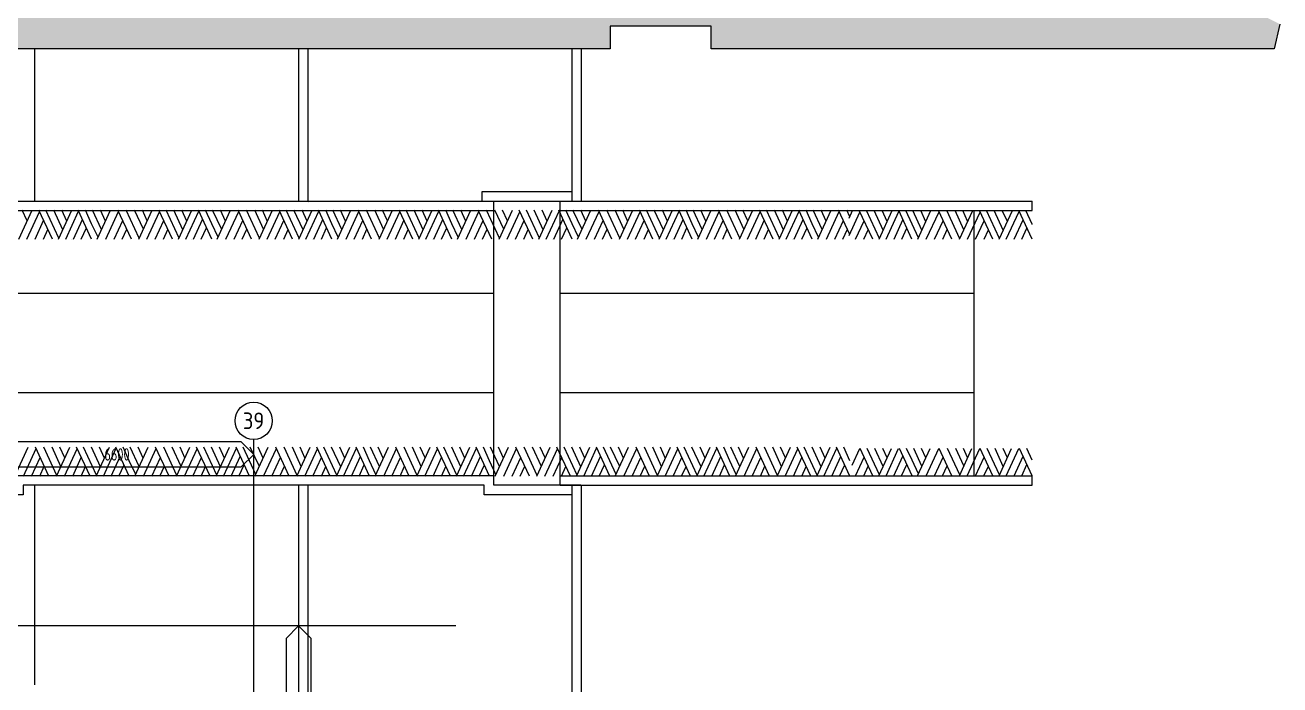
# Model space of a CAD drawing. Header units: millimetres. Extents: x -45258 to 103756, y -3540 to 105026.
# Drawn here: x 73453 to 103756, y 25369 to 41294 of the extents above; entities that cross this region are included whole.
import ezdxf
from ezdxf.enums import TextEntityAlignment as Align

# ---------------------------------------------------------------- set-up
doc = ezdxf.new("R2010")
doc.units = ezdxf.units.MM
doc.header["$LTSCALE"] = 0.4
doc.linetypes.add('BLD-80-FL-2$0$CENTER', pattern=[50.8, 31.75, -6.35, 6.35, -6.35])
doc.linetypes.add('BLD-80-FL-2$0$HIDDEN', pattern=[0.375, 0.25, -0.125])
doc.layers.add('BLD-80-FL-2$0$SI-BUIL-253CO', color=253, linetype='Continuous', lineweight=25)
for name, color, linetype in [('BLD-80-FL-2$0$SI-HTCH-8C0', 8, 'Continuous'), ('BLD-80-FL-2$0$ST-EXST-1CO', 1, 'Continuous'), ('BLD-80-FL-2$0$ST-EXST-7CO', 7, 'Continuous'), ('BLD-80-FL-2$0$ST-GRID-9CE', 9, 'BLD-80-FL-2$0$CENTER'), ('BLD-80-FL-2$0$TX-GRID-2CO-100', 2, 'Continuous'), ('BLD-80-FL-2$0$TX-MISC-7CO-100', 7, 'Continuous'), ('BLD-80-FL-2$0$WA-MASN-6CO-EXST', 6, 'Continuous'), ('XREF', 8, 'Continuous')]:
    doc.layers.add(name, color=color, linetype=linetype)
doc.styles.add('BLD-80-FL-2$0$Isocp2', font='isocp2.shx')
doc.styles.add('BLD-80-FL-2$0$STANDARD', font='isocp2.shx', dxfattribs={"width": 0.8})
doc.dimstyles.new('BLD-80-FL-2$0$GRID-DIMS-100', dxfattribs={"dimtxt": 300, "dimasz": 100, "dimexe": 3, "dimexo": 1, "dimgap": 0.5, "dimtad": 0, "dimdec": 1, "dimdsep": 46, "dimtxsty": 'BLD-80-FL-2$0$STANDARD', "dimblk": 'BLD-80-FL-2$0$GRID-DIMS', "dimcen": 2.5, "dimdle": 3, "dimse1": 1, "dimse2": 1, "dimsd1": 1, "dimsd2": 1, "dimclrd": 255, "dimclre": 8, "dimclrt": 2, "dimadec": 0, "dimazin": 0, "dimtfac": 1, "dimtdec": 1, "dimtmove": 2, "dimatfit": 3, "dimldrblk": 'BLD-80-FL-2$0$_None', "dimfxl": 3, "dimtolj": 1, "dimtzin": 0, "dimarcsym": 0})

# ---------------------------------------------------------------- blocks, each defined once
blk = doc.blocks.new('*D44')
at = {"layer": 'Defpoints', "color": 0, "transparency": 16777216}
for p in [(72600, 31390), (79200, 31390), (79200, 31390)]:
    blk.add_point(p, dxfattribs=at)
at = {"layer": 'BLD-80-FL-2$0$TX-MISC-7CO-100', "color": 2, "transparency": 16777216, "insert": (75900, 31390), "char_height": 300, "attachment_point": 5, "style": 'BLD-80-FL-2$0$STANDARD'}
blk.add_mtext('\\A1;6600', dxfattribs=at)
blk = doc.blocks.new('BLD-80-FL-2$0$_None')
blk = doc.blocks.new('BLD-80-FL-2$0$GRID-DIMS')
for p in [(-3, 3), (-3, -3)]:
    blk.add_line(p, (0, 0))
blk = doc.blocks.new('*D60')
at = {"layer": 'Defpoints', "color": 0, "transparency": 16777216}
for p in [(80285, 27250), (80285, 27250), (80285, 17300)]:
    blk.add_point(p, dxfattribs=at)
at = {"layer": 'BLD-80-FL-2$0$TX-MISC-7CO-100', "color": 2, "transparency": 16777216, "insert": (80285, 22275), "char_height": 300, "attachment_point": 5, "rotation": 90, "style": 'BLD-80-FL-2$0$STANDARD'}
blk.add_mtext('\\A1;9950', dxfattribs=at)
blk = doc.blocks.new('BLD-80-FL-2$0$GRID')
blk.add_circle((0, 0), 4.5)
at = {"style": 'BLD-80-FL-2$0$Isocp2'}
blk.add_attdef('AA', text='', height=4, dxfattribs=at).set_placement((0, 0.02), align=Align.MIDDLE)
blk = doc.blocks.new('BLD-80-FL-2', base_point=(226.58, 457.44))
at = {"layer": 'BLD-80-FL-2$0$SI-BUIL-253CO'}
blk.add_hatch(color=256, dxfattribs=at).paths.add_polyline_path([(23123.55, 77073.06), (9254.79, 85376.19), (10148.8, 87209.18), (10755.49, 86913.28), (10878.22, 87164.93), (-2603.68, 93740.5), (-2726.42, 93488.84), (-2052.33, 93160.06), (-2730.07, 91776.88), (-7161.66, 94797.4), (-6824.93, 95487.8), (-6797.96, 95474.65), (-6675.22, 95726.31), (-7834.67, 96291.81), (-7214.37, 97563.6), (-6311.15, 97123.07), (-6223.47, 97302.83), (-8569.27, 98446.95), (-8613.1, 98357.07), (-9777.04, 98924.76), (-9470.18, 99553.91), (-9721.84, 99676.66), (-10692.84, 97685.82), (-23365.84, 103866.85), (-23488.58, 103615.18), (-22881.9, 103319.28), (-23780, 101477.9), (-35572.35, 105483.84), (-37309.34, 101922.48), (-35260.09, 100922.99), (-36145.6, 99107.43), (-39561.02, 100773.24), (-39683.76, 100521.57), (-39166.96, 100269.51), (-39692.27, 99192.45), (-42785.82, 100186.01), (-43730.73, 97243.97), (-43979.29, 97365.2), (-45031.38, 95208.1), (-44472.19, 94935.36), (-44665.3, 94334.1), (-39438.83, 91784.98), (-40545.71, 89515.56), (-41085.27, 89778.71), (-41457.91, 89014.71), (-42521.99, 89533.69), (-42332.44, 89804.67), (-42455.36, 89890.65), (-43659.04, 88169.85), (-43618.07, 88141.19), (-44240.58, 87251.25), (-42831.95, 86265.92), (-42885.2, 86156.73), (-37053, 82077.14), (-37774.34, 80598.18), (-38268.67, 80839.28), (-38391.56, 80587.34), (4539.95, 59648.66), (4539.96, 53900.04), (-27575.04, 53900.02), (-27575.04, 47393.43), (-25375.03, 46575.19), (-25375.03, 43675.01), (-21378.8, 43675.01), (-21828.99, 41725), (-39800.05, 41725), (-39800.05, 41174.99), (-21681.52, 41175), (-21825.1, 40553.11), (-12060.03, 39650.94), (-12060.03, 41175.01), (-8185.03, 41175.02), (-8185.03, 41575.01), (-175.03, 41575.01), (-175.03, 41175), (6147.57, 41175), (6147.57, 40547.6), (13152.38, 40550.01), (13152.38, 41200.01), (13249.97, 41200.01), (13249.97, 41175), (14222.95, 41175), (14222.95, 41314.96), (16126.87, 41314.96), (16126.87, 41174.99), (22962.47, 41175), (22962.47, 41574.99), (30987.47, 41575), (30987.47, 41175), (36162.47, 41175), (36162.47, 41575), (44187.47, 41575), (44187.47, 41175.01), (49362.47, 41175), (49362.47, 41725.01), (57387.47, 41725.02), (57387.47, 41175.02), (62562.47, 41175.02), (62562.47, 41725), (70587.47, 41725), (70587.47, 41175), (74612.47, 41174.99), (83787.47, 41174.98), (83787.47, 41175.05), (87812.47, 41175.05), (87811.33, 41725), (90249.97, 41725.04), (90249.97, 41175.04), (103843.9, 41174.98), (103982.92, 41777.16), (99910.08, 43763.61), (99851.21, 43508.61), (98405.17, 44213.9), (98516.95, 44443.09), (58142.45, 64135), (56650.93, 60809.26), (51860.51, 61915.2), (51974.43, 65119.63), (51879.49, 65123.01), (51929.4, 66527.12, 0.41421356), (50893.27, 67639.64), (47865.09, 67747.29), (47908.63, 68972.07), (39909.85, 72878.16), (30173.51, 73224.29), (30276.54, 76122.46), (27118.53, 76234.73), (27015.5, 73336.56), (22078.62, 73512.06), (22026.82, 73515.57), (21399.01, 73537.22)])
at = {"layer": 'BLD-80-FL-2$0$SI-HTCH-8C0'}
for p, q in [((73528.61, 36586.4), (73850.9, 37282.88)), ((73727.62, 37025.48), (73610.81, 37282.88)), ((74339.74, 36586.4), (74013.13, 37282.88)), ((74497.63, 36608.03), (74184.01, 37282.88)), ((74590.64, 36809.18), (74372.18, 37282.88)), ((74486.81, 36586.4), (74809.1, 37285.05)), ((74687.98, 37019.01), (74566.85, 37282.88)), ((75287.12, 36586.41), (74964.83, 37282.89)), ((75287.12, 36958.44), (75137.87, 37282.89)), ((75527.21, 36815.68), (75308.75, 37282.89)), ((75421.22, 36586.41), (75743.51, 37282.89)), ((75620.21, 37016.85), (75499.09, 37282.89)), ((76247.48, 36586.41), (75923.03, 37282.89)), ((76437.82, 36605.88), (76124.18, 37282.89)), ((76537.31, 36822.18), (76325.35, 37282.89)), ((76429.16, 36586.41), (76751.45, 37282.89)), ((76628.17, 37025.49), (76511.36, 37282.89)), ((77240.29, 36586.41), (76913.68, 37282.89)), ((77398.18, 36608.04), (77084.56, 37282.89)), ((77491.19, 36809.19), (77272.73, 37282.89)), ((77387.36, 36586.41), (77709.65, 37285.05)), ((77588.53, 37019.01), (77467.4, 37282.89)), ((78187.67, 36586.41), (77865.38, 37282.89)), ((78187.67, 36958.44), (78038.42, 37282.89)), ((78427.76, 36815.68), (78209.3, 37282.89)), ((78321.77, 36586.41), (78644.06, 37282.89)), ((78520.76, 37016.85), (78399.64, 37282.89)), ((79148.03, 36586.41), (78823.58, 37282.89)), ((79338.37, 36605.88), (79024.73, 37282.89)), ((79437.86, 36822.18), (79225.9, 37282.89)), ((79329.71, 36586.41), (79652, 37282.89)), ((79528.72, 37025.49), (79411.91, 37282.89)), ((80140.84, 36586.41), (79814.23, 37282.89)), ((80298.73, 36608.04), (79985.11, 37282.89)), ((80391.74, 36809.19), (80173.28, 37282.89)), ((80287.91, 36586.41), (80610.2, 37285.05)), ((80489.08, 37019.01), (80367.95, 37282.89)), ((80532.43, 37475.05), (80530.01, 37480.23)), ((81088.22, 36586.41), (80765.93, 37282.89)), ((81088.22, 36958.44), (80938.97, 37282.89)), ((81328.31, 36815.69), (81109.85, 37282.89)), ((81222.32, 36586.41), (81544.61, 37282.89)), ((81421.31, 37016.85), (81300.19, 37282.89)), ((82048.58, 36586.41), (81724.13, 37282.89)), ((82238.92, 36605.88), (81925.28, 37282.89)), ((82338.41, 36822.18), (82126.45, 37282.89)), ((82230.26, 36586.41), (82552.55, 37282.89)), ((82429.27, 37025.49), (82312.46, 37282.89)), ((83041.39, 36586.41), (82714.78, 37282.89)), ((83199.28, 36608.04), (82885.66, 37282.89)), ((83292.29, 36809.19), (83073.83, 37282.89)), ((83188.46, 36586.41), (83510.75, 37285.05)), ((83389.63, 37019.01), (83268.5, 37282.89)), ((83988.77, 36586.41), (83666.48, 37282.89)), ((83988.77, 36958.44), (83839.52, 37282.89)), ((84228.86, 36815.69), (84010.4, 37282.89)), ((84122.87, 36586.41), (84445.16, 37282.89)), ((84321.86, 37016.85), (84200.74, 37282.89)), ((84949.13, 36586.41), (84624.68, 37282.89)), ((85139.47, 36605.88), (84825.83, 37282.89)), ((85238.96, 36822.18), (85027, 37282.89)), ((85130.81, 36586.41), (85453.1, 37282.89)), ((85329.82, 37025.49), (85213.01, 37282.89)), ((85941.94, 36586.41), (85615.33, 37282.89)), ((86099.83, 36608.04), (85786.21, 37282.89)), ((86192.84, 36809.2), (85974.38, 37282.89)), ((86089.01, 36586.41), (86411.3, 37285.05)), ((86290.18, 37019.02), (86169.05, 37282.9)), ((86889.32, 36586.42), (86567.03, 37282.9)), ((86889.32, 36958.45), (86740.07, 37282.9)), ((87129.41, 36815.69), (86910.95, 37282.9)), ((87023.42, 36586.42), (87345.71, 37282.9)), ((87222.41, 37016.86), (87101.29, 37282.9)), ((87849.68, 36586.42), (87525.23, 37282.9)), ((88040.02, 36605.89), (87726.38, 37282.9)), ((88139.51, 36822.19), (87927.55, 37282.9)), ((88031.36, 36586.42), (88353.65, 37282.9)), ((88230.37, 37025.5), (88113.56, 37282.9)), ((88842.49, 36586.42), (88515.88, 37282.9)), ((89000.38, 36608.05), (88686.76, 37282.9)), ((89093.39, 36809.2), (88874.93, 37282.9)), ((88989.56, 36586.42), (89311.85, 37285.06)), ((89190.73, 37019.02), (89069.6, 37282.9)), ((89789.87, 36586.42), (89467.58, 37282.9)), ((89789.87, 36958.45), (89640.62, 37282.9)), ((90029.96, 36815.69), (89811.5, 37282.9)), ((89923.97, 36586.42), (90246.26, 37282.9)), ((90122.96, 37016.86), (90001.84, 37282.9)), ((90750.23, 36586.42), (90425.78, 37282.9)), ((90940.57, 36605.89), (90626.93, 37282.9)), ((91040.06, 36822.19), (90828.1, 37282.9)), ((90931.91, 36586.42), (91254.2, 37282.9)), ((91130.92, 37025.5), (91014.11, 37282.9)), ((91743.04, 36586.42), (91416.43, 37282.9)), ((91900.93, 36608.05), (91587.31, 37282.9)), ((91993.94, 36809.2), (91775.48, 37282.9)), ((91890.11, 36586.42), (92212.4, 37285.06)), ((92091.28, 37019.02), (91970.15, 37282.9)), ((92690.42, 36586.42), (92368.13, 37282.9)), ((92690.42, 36958.45), (92541.17, 37282.9)), ((92930.51, 36815.7), (92712.05, 37282.9)), ((92824.52, 36586.42), (93146.81, 37282.9)), ((93023.51, 37016.86), (92902.39, 37282.9)), ((93599.97, 36695.49), (93326.33, 37282.9)), ((93599.97, 37126.42), (93527.48, 37282.9)), ((93578.04, 37088.82), (93663.2, 37272.85)), ((94149.32, 36582.16), (93825.42, 37272.85)), ((94309.92, 36598), (93996.3, 37272.85)), ((94402.94, 36799.15), (94184.48, 37272.85)), ((94301.78, 36582.16), (94621.4, 37275.01)), ((94500.27, 37008.97), (94379.15, 37272.85)), ((95096.74, 36582.16), (94777.13, 37272.85)), ((95099.42, 36948.4), (94950.17, 37272.85)), ((95339.51, 36805.64), (95121.05, 37272.85)), ((95236.2, 36582.16), (95555.81, 37272.85)), ((95432.51, 37006.81), (95311.38, 37272.85)), ((96057.08, 36582.16), (95735.33, 37272.85)), ((96250.11, 36595.84), (95936.48, 37272.85)), ((96349.61, 36812.14), (96137.64, 37272.85)), ((96244.14, 36582.16), (96563.75, 37272.85)), ((96440.46, 37015.45), (96323.66, 37272.85)), ((97049.87, 36582.16), (96725.97, 37272.85)), ((97210.47, 36598), (96896.85, 37272.85)), ((97303.49, 36799.15), (97085.03, 37272.85)), ((97202.33, 36582.16), (97521.95, 37275.01)), ((97400.82, 37008.97), (97279.7, 37272.85)), ((97997.29, 36582.16), (97677.68, 37272.85)), ((97999.97, 36948.4), (97850.72, 37272.85)), ((73721.12, 36586.4), (74028.26, 37248.28)), ((73920.11, 36586.4), (74127.77, 37038.47)), ((74659.85, 36586.41), (74971.33, 37261.26)), ((74850.2, 36586.41), (75066.5, 37060.11)), ((75628.87, 36586.41), (75938.17, 37250.44)), ((75827.86, 36586.41), (76037.68, 37038.48)), ((76621.67, 36586.41), (76928.81, 37248.28)), ((76820.66, 36586.41), (77028.32, 37038.48)), ((77560.4, 36586.41), (77871.88, 37261.26)), ((77750.75, 36586.41), (77967.05, 37060.11)), ((78529.42, 36586.41), (78838.72, 37250.44)), ((78728.41, 36586.41), (78938.23, 37038.48)), ((79522.22, 36586.41), (79829.36, 37248.28)), ((79721.21, 36586.41), (79928.87, 37038.48)), ((80460.95, 36586.41), (80772.43, 37261.26)), ((80651.3, 36586.41), (80867.6, 37060.11)), ((81429.97, 36586.41), (81739.27, 37250.45)), ((81628.96, 36586.41), (81838.78, 37038.48)), ((82422.77, 36586.41), (82729.91, 37248.29)), ((82621.76, 36586.41), (82829.42, 37038.48)), ((83361.5, 36586.41), (83672.98, 37261.26)), ((83551.85, 36586.41), (83768.15, 37060.11)), ((84330.52, 36586.41), (84639.82, 37250.45)), ((84529.51, 36586.41), (84739.33, 37038.48)), ((85323.32, 36586.41), (85630.46, 37248.29)), ((85522.31, 36586.41), (85729.97, 37038.48)), ((86262.05, 36586.42), (86573.53, 37261.27)), ((86452.4, 36586.42), (86668.7, 37060.12)), ((87231.07, 36586.42), (87540.37, 37250.45)), ((87430.06, 36586.42), (87639.88, 37038.49)), ((88223.87, 36586.42), (88531.01, 37248.29)), ((88422.86, 36586.42), (88630.52, 37038.49)), ((89162.6, 36586.42), (89474.08, 37261.27)), ((89352.95, 36586.42), (89569.25, 37060.12)), ((90131.62, 36586.42), (90440.92, 37250.45)), ((90330.61, 36586.42), (90540.43, 37038.49)), ((91124.42, 36586.42), (91431.56, 37248.29)), ((91323.41, 36586.42), (91531.07, 37038.49)), ((92063.15, 36586.42), (92374.63, 37261.27)), ((92253.5, 36586.42), (92469.8, 37060.12)), ((93032.17, 36586.42), (93341.47, 37250.46)), ((93231.16, 36586.42), (93440.98, 37038.49)), ((93578.04, 36672.52), (93840.56, 37238.24)), ((93735.07, 36582.16), (93940.07, 37028.44)), ((94474.82, 36582.16), (94783.62, 37251.22)), ((94665.14, 36582.16), (94878.8, 37050.07)), ((95443.86, 36582.16), (95750.46, 37240.4)), ((95642.84, 36582.16), (95849.97, 37028.44)), ((96436.66, 36582.16), (96741.11, 37238.25)), ((96635.62, 36582.16), (96840.62, 37028.44)), ((97375.37, 36582.16), (97684.17, 37251.22)), ((97565.69, 36582.16), (97779.35, 37050.07)), ((74123.44, 36586.4), (74229.43, 36820)), ((75034.06, 36586.41), (75159.5, 36861.1)), ((75440.69, 36629.67), (75287.12, 36958.44)), ((76024.69, 36586.41), (76135, 36826.5)), ((77023.99, 36586.41), (77129.98, 36820)), ((77934.61, 36586.41), (78060.05, 36861.1)), ((78341.24, 36629.67), (78187.67, 36958.44)), ((78925.24, 36586.41), (79035.55, 36826.5)), ((79924.54, 36586.41), (80030.53, 36820)), ((80835.16, 36586.41), (80960.6, 36861.11)), ((81241.79, 36629.67), (81088.22, 36958.44)), ((81825.79, 36586.41), (81936.1, 36826.5)), ((82825.09, 36586.41), (82931.08, 36820.01)), ((83735.71, 36586.41), (83861.15, 36861.11)), ((84142.34, 36629.67), (83988.77, 36958.44)), ((84726.34, 36586.41), (84836.65, 36826.5)), ((85725.64, 36586.41), (85831.63, 36820.01)), ((86636.26, 36586.42), (86761.7, 36861.11)), ((87042.89, 36629.68), (86889.32, 36958.45)), ((87626.89, 36586.42), (87737.2, 36826.51)), ((88626.19, 36586.42), (88732.18, 36820.01)), ((89536.81, 36586.42), (89662.25, 36861.11)), ((89943.44, 36629.68), (89789.87, 36958.45)), ((90527.44, 36586.42), (90637.75, 36826.51)), ((91526.74, 36586.42), (91632.73, 36820.01)), ((92437.36, 36586.42), (92562.8, 36861.12)), ((92843.99, 36629.68), (92690.42, 36958.45)), ((93427.99, 36586.42), (93538.3, 36826.51)), ((93938.36, 36582.16), (94041.72, 36809.96)), ((94849, 36582.16), (94971.8, 36851.06)), ((95252.99, 36619.63), (95099.42, 36948.4)), ((95839.64, 36582.16), (95947.29, 36816.46)), ((96838.91, 36582.16), (96942.27, 36809.97)), ((97749.55, 36582.16), (97872.35, 36851.07)), ((98004.01, 36939.74), (97999.97, 36948.4)), ((74808.47, 36585.04), (74809.1, 36586.41)), ((77709.02, 36585.05), (77709.65, 36586.41)), ((80609.57, 36585.05), (80610.2, 36586.41)), ((83510.12, 36585.05), (83510.75, 36586.41)), ((86410.67, 36585.05), (86411.3, 36586.42)), ((89311.22, 36585.06), (89311.85, 36586.42)), ((92211.77, 36585.06), (92212.4, 36586.42)), ((73430.23, 30865.04), (73752.52, 31561.52)), ((73637.87, 30865.04), (73947.17, 31529.07)), ((74256.49, 30865.04), (73932.04, 31561.52)), ((74446.82, 30884.51), (74133.19, 31561.52)), ((74546.32, 31100.81), (74334.35, 31561.52)), ((74438.17, 30865.04), (74760.46, 31561.52)), ((74637.17, 31304.12), (74520.37, 31561.52)), ((74630.68, 30865.04), (74937.82, 31526.91)), ((75249.29, 30865.04), (74922.68, 31561.52)), ((75407.18, 30886.67), (75093.56, 31561.52)), ((75500.2, 31087.82), (75281.74, 31561.52)), ((75396.37, 30865.04), (75718.66, 31563.68)), ((75597.53, 31297.64), (75476.41, 31561.52)), ((75569.41, 30865.04), (75880.88, 31539.89)), ((76196.68, 30865.04), (75874.39, 31561.52)), ((76196.68, 31237.07), (76047.43, 31561.52)), ((76436.77, 31094.31), (76218.31, 31561.52)), ((76330.78, 30865.04), (76653.07, 31561.52)), ((76529.77, 31295.48), (76408.64, 31561.52)), ((76538.42, 30865.04), (76847.72, 31529.08)), ((77157.04, 30865.04), (76832.59, 31561.52)), ((77347.37, 30884.51), (77033.74, 31561.52)), ((77446.87, 31100.81), (77234.9, 31561.52)), ((77338.72, 30865.04), (77661.01, 31561.52)), ((77537.72, 31304.12), (77420.92, 31561.52)), ((77531.23, 30865.04), (77838.37, 31526.92)), ((78149.84, 30865.05), (77823.23, 31561.52)), ((78307.73, 30886.67), (77994.11, 31561.52)), ((78400.75, 31087.82), (78182.29, 31561.52)), ((78296.92, 30865.05), (78619.21, 31563.68)), ((78498.08, 31297.64), (78376.96, 31561.52)), ((78469.96, 30865.05), (78781.43, 31539.89)), ((79097.23, 30865.05), (78774.94, 31561.52)), ((79097.23, 31237.07), (78947.98, 31561.52)), ((79337.32, 31094.32), (79118.86, 31561.52)), ((79231.33, 30865.05), (79553.62, 31561.52)), ((79430.32, 31295.48), (79309.19, 31561.52)), ((79438.97, 30865.05), (79748.27, 31529.08)), ((80057.59, 30865.05), (79733.14, 31561.52)), ((80247.92, 30884.51), (79934.29, 31561.52)), ((80347.42, 31100.81), (80135.45, 31561.52)), ((80239.27, 30865.05), (80561.56, 31561.52)), ((80438.27, 31304.12), (80321.47, 31561.52)), ((80431.78, 30865.05), (80738.92, 31526.92)), ((81050.39, 30865.05), (80723.78, 31561.52)), ((81208.28, 30886.67), (80894.66, 31561.52)), ((81301.3, 31087.82), (81082.84, 31561.52)), ((81197.47, 30865.05), (81519.76, 31563.68)), ((81398.63, 31297.64), (81277.51, 31561.52)), ((81370.51, 30865.05), (81681.98, 31539.89)), ((81997.78, 30865.05), (81675.49, 31561.52)), ((81997.78, 31237.07), (81848.53, 31561.52)), ((82237.87, 31094.32), (82019.41, 31561.52)), ((82131.88, 30865.05), (82454.17, 31561.53)), ((82330.87, 31295.48), (82209.74, 31561.52)), ((82339.52, 30865.05), (82648.82, 31529.08)), ((82958.14, 30865.05), (82633.69, 31561.53)), ((83148.47, 30884.52), (82834.84, 31561.53)), ((83247.97, 31100.82), (83036, 31561.53)), ((83139.82, 30865.05), (83462.11, 31561.53)), ((83338.82, 31304.13), (83222.02, 31561.53)), ((83332.33, 30865.05), (83639.47, 31526.92)), ((83950.94, 30865.05), (83624.33, 31561.53)), ((84108.83, 30886.68), (83795.21, 31561.53)), ((84201.85, 31087.83), (83983.39, 31561.53)), ((84098.02, 30865.05), (84420.31, 31563.69)), ((84299.18, 31297.65), (84178.06, 31561.53)), ((84271.06, 30865.05), (84582.53, 31539.9)), ((84898.33, 30865.05), (84576.04, 31561.53)), ((84898.33, 31237.08), (84749.08, 31561.53)), ((85138.42, 31094.32), (84919.96, 31561.53)), ((85032.43, 30865.05), (85354.72, 31561.53)), ((85231.42, 31295.49), (85110.29, 31561.53)), ((85240.07, 30865.05), (85549.37, 31529.08)), ((85858.69, 30865.05), (85534.24, 31561.53)), ((86049.02, 30884.52), (85735.39, 31561.53)), ((86148.52, 31100.82), (85936.55, 31561.53)), ((86040.37, 30865.05), (86362.66, 31561.53)), ((86239.37, 31304.13), (86122.57, 31561.53)), ((86232.88, 30865.05), (86540.02, 31526.92)), ((86851.49, 30865.05), (86524.88, 31561.53)), ((87009.38, 30886.68), (86695.76, 31561.53)), ((87102.4, 31087.83), (86883.94, 31561.53)), ((86998.57, 30865.05), (87320.86, 31563.69)), ((87199.73, 31297.65), (87078.61, 31561.53)), ((87171.61, 30865.05), (87483.08, 31539.9)), ((87798.88, 30865.05), (87476.59, 31561.53)), ((87798.88, 31237.08), (87649.63, 31561.53)), ((88038.97, 31094.32), (87820.51, 31561.53)), ((87932.98, 30865.05), (88255.27, 31561.53)), ((88131.97, 31295.49), (88010.84, 31561.53)), ((88140.62, 30865.05), (88449.92, 31529.09)), ((88759.24, 30865.05), (88434.79, 31561.53)), ((88949.57, 30884.52), (88635.94, 31561.53)), ((89049.07, 31100.82), (88837.1, 31561.53)), ((88940.92, 30865.05), (89263.21, 31561.53)), ((89139.92, 31304.13), (89023.12, 31561.53)), ((89133.43, 30865.05), (89440.57, 31526.93)), ((89752.04, 30865.05), (89425.43, 31561.53)), ((89909.93, 30886.68), (89596.31, 31561.53)), ((90002.95, 31087.83), (89784.49, 31561.53)), ((89899.12, 30865.05), (90221.41, 31563.69)), ((90100.28, 31297.65), (89979.16, 31561.53)), ((90072.16, 30865.05), (90383.63, 31539.9)), ((90699.43, 30865.05), (90377.14, 31561.53)), ((90699.43, 31237.08), (90550.18, 31561.53)), ((90939.52, 31094.33), (90721.06, 31561.53)), ((90833.53, 30865.05), (91155.82, 31561.53)), ((91032.52, 31295.49), (90911.39, 31561.53)), ((91041.17, 30865.05), (91350.47, 31529.09)), ((91659.79, 30865.05), (91335.34, 31561.53)), ((91850.12, 30884.52), (91536.49, 31561.53)), ((91949.62, 31100.82), (91737.65, 31561.53)), ((91841.47, 30865.05), (92163.76, 31561.53)), ((92040.47, 31304.13), (91923.67, 31561.53)), ((92033.98, 30865.05), (92341.12, 31526.93)), ((92652.59, 30865.05), (92325.98, 31561.53)), ((92810.48, 30886.68), (92496.86, 31561.53)), ((92903.5, 31087.83), (92685.04, 31561.53)), ((92799.67, 30865.05), (93121.96, 31563.69)), ((93000.83, 31297.65), (92879.71, 31561.53)), ((92972.71, 30865.05), (93284.18, 31539.9)), ((93599.98, 30865.05), (93277.69, 31561.53)), ((93599.98, 31237.08), (93450.73, 31561.53)), ((93650.44, 31127.19), (93838.53, 31532.52)), ((94152.04, 30875.01), (93843.7, 31532.52)), ((94309.93, 30896.64), (94014.42, 31532.52)), ((94402.94, 31097.79), (94202.45, 31532.52)), ((94299.11, 30875.01), (94602.43, 31532.52)), ((94500.28, 31307.61), (94397.04, 31532.52)), ((94472.15, 30875.01), (94775.62, 31532.52)), ((95099.42, 30875.01), (94795.17, 31532.52)), ((95099.42, 31247.04), (94968.1, 31532.52)), ((95339.51, 31104.29), (95139.27, 31532.52)), ((95233.52, 30875.01), (95537.78, 31532.52)), ((95432.51, 31305.45), (95329.13, 31532.52)), ((95441.17, 30875.01), (95747.43, 31532.52)), ((96059.78, 30875.01), (95753.49, 31532.52)), ((96250.12, 30894.48), (95954.54, 31532.52)), ((96349.61, 31110.78), (96155.58, 31532.52)), ((96241.46, 30875.01), (96545.72, 31532.52)), ((96440.47, 31314.09), (96341.35, 31532.52)), ((96433.97, 30875.01), (96739.08, 31532.52)), ((97052.59, 30875.01), (96744.25, 31532.52)), ((97210.48, 30896.64), (96914.97, 31532.52)), ((97303.49, 31097.79), (97103, 31532.52)), ((97199.66, 30875.01), (97502.98, 31532.52)), ((97400.83, 31307.61), (97297.59, 31532.52)), ((97372.7, 30875.01), (97676.17, 31532.52)), ((97999.97, 30875.01), (97695.72, 31532.52)), ((97999.86, 31247.29), (97868.65, 31532.52)), ((73836.86, 30865.04), (74046.68, 31317.11)), ((74829.67, 30865.04), (75037.33, 31317.11)), ((75759.76, 30865.04), (75976.06, 31338.74)), ((76350.25, 30908.3), (76196.68, 31237.07)), ((76737.41, 30865.04), (76947.23, 31317.11)), ((77730.22, 30865.04), (77937.88, 31317.11)), ((78660.31, 30865.05), (78876.61, 31338.74)), ((79250.8, 30908.3), (79097.23, 31237.07)), ((79637.96, 30865.05), (79847.78, 31317.11)), ((80630.77, 30865.05), (80838.43, 31317.11)), ((81560.86, 30865.05), (81777.16, 31338.74)), ((82151.35, 30908.3), (81997.78, 31237.07)), ((82538.51, 30865.05), (82748.33, 31317.12)), ((83531.32, 30865.05), (83738.98, 31317.12)), ((84461.41, 30865.05), (84677.71, 31338.75)), ((85051.9, 30908.31), (84898.33, 31237.08)), ((85439.06, 30865.05), (85648.88, 31317.12)), ((86431.87, 30865.05), (86639.53, 31317.12)), ((87361.96, 30865.05), (87578.26, 31338.75)), ((87952.45, 30908.31), (87798.88, 31237.08)), ((88339.61, 30865.05), (88549.43, 31317.12)), ((89332.42, 30865.05), (89540.08, 31317.12)), ((90262.51, 30865.05), (90478.81, 31338.75)), ((90853, 30908.31), (90699.43, 31237.08)), ((91240.16, 30865.05), (91449.98, 31317.12)), ((92232.97, 30865.05), (92440.63, 31317.12)), ((93163.06, 30865.05), (93379.36, 31338.75)), ((93732.41, 30875.01), (93940.07, 31327.08)), ((94662.5, 30875.01), (94878.8, 31348.71)), ((95252.99, 30918.27), (95099.42, 31247.04)), ((95640.16, 30875.01), (95849.98, 31327.08)), ((96632.96, 30875.01), (96840.62, 31327.08)), ((97563.05, 30875.01), (97779.35, 31348.71)), ((74033.69, 30865.04), (74144, 31105.13)), ((75032.99, 30865.04), (75138.98, 31098.63)), ((75943.61, 30865.04), (76069.06, 31139.73)), ((76934.24, 30865.04), (77044.55, 31105.13)), ((77933.54, 30865.04), (78039.53, 31098.64)), ((78844.16, 30865.05), (78969.61, 31139.74)), ((79834.79, 30865.05), (79945.1, 31105.13)), ((80834.09, 30865.05), (80940.08, 31098.64)), ((81744.71, 30865.05), (81870.16, 31139.74)), ((82735.34, 30865.05), (82845.65, 31105.14)), ((83734.64, 30865.05), (83840.63, 31098.64)), ((84645.26, 30865.05), (84770.71, 31139.74)), ((85635.89, 30865.05), (85746.2, 31105.14)), ((86635.19, 30865.05), (86741.18, 31098.64)), ((87545.81, 30865.05), (87671.26, 31139.74)), ((88536.44, 30865.05), (88646.75, 31105.14)), ((89535.74, 30865.05), (89641.73, 31098.65)), ((90446.36, 30865.05), (90571.81, 31139.75)), ((91436.99, 30865.05), (91547.3, 31105.14)), ((92436.29, 30865.05), (92542.28, 31098.65)), ((93346.91, 30865.05), (93472.36, 31139.75)), ((93935.74, 30875.01), (94041.73, 31108.6)), ((94846.36, 30875.01), (94971.8, 31149.71)), ((95836.99, 30875.01), (95947.3, 31115.1)), ((96836.29, 30875.01), (96942.28, 31108.61)), ((97746.91, 30875.01), (97872.35, 31149.71)), ((80499.98, 30328.4), (80499.98, 30328.4)), ((80499.98, 29629.76), (80499.98, 29629.76)), ((80499.98, 28931.12), (80499.98, 28931.12))]:
    blk.add_line(p, q, dxfattribs=at)
at = {"layer": 'BLD-80-FL-2$0$ST-EXST-1CO', "linetype": 'Continuous'}
for p, q in [((90249.97, 41725.04), (87811.33, 41725)), ((87811.33, 41725), (87812.47, 41175.05)), ((90249.97, 41175.04), (90249.97, 41725.04)), ((103982.92, 41777.16), (103843.9, 41174.98)), ((74612.47, 41174.99), (70587.47, 41175)), ((83787.47, 41174.98), (74612.47, 41174.99)), ((87812.47, 41175.05), (83787.47, 41175.05)), ((83787.47, 41175.05), (83787.47, 41174.98)), ((103843.9, 41174.98), (90249.97, 41175.04))]:
    blk.add_line(p, q, dxfattribs=at)
at = {"layer": 'BLD-80-FL-2$0$ST-EXST-7CO', "linetype": 'BLD-80-FL-2$0$HIDDEN', "ltscale": 100}
for p, q in [((84999.98, 30875.02), (84999.97, 37275.03)), ((86599.98, 30875.02), (86599.97, 37275.03)), ((96599.97, 30875.01), (96599.97, 37275.01)), ((84999.97, 35275), (73399.97, 35275)), ((96599.97, 35275), (86599.97, 35275)), ((84999.98, 32875), (73399.98, 32875)), ((96599.97, 32875), (86599.98, 32875))]:
    blk.add_line(p, q, dxfattribs=at)
at = {"layer": 'BLD-80-FL-2$0$ST-GRID-9CE'}
for p, q in [((79200, -2523.99), (79200, 31750)), ((84082.76, 27250), (-5320.19, 27250))]:
    blk.add_line(p, q, dxfattribs=at)
at = {"layer": 'BLD-80-FL-2$0$TX-MISC-7CO-100'}
for p, q in [((78900, 31690.1), (72900, 31690.1)), ((79200, 31390.1), (78900, 31690.1)), ((78900, 31090.1), (79200, 31390.1)), ((72900, 31090.1), (78900, 31090.1)), ((80285.37, 27250.08), (79985.37, 26950.08)), ((80585.37, 26950.08), (80285.37, 27250.08)), ((79985.37, 26950.08), (79985.37, 17600.08)), ((80585.37, 17600.08), (80585.37, 26950.08))]:
    blk.add_line(p, q, dxfattribs=at)
at = {"layer": 'BLD-80-FL-2$0$WA-MASN-6CO-EXST'}
for p, q in [((73909.97, 41175), (73909.97, 37504.97)), ((80279.97, 41174.99), (80279.97, 37504.99)), ((80509.97, 41174.98), (80509.97, 37504.99)), ((86879.97, 41175.05), (86879.97, 37505)), ((87109.97, 41175.05), (87109.97, 37505)), ((84719.97, 37734.99), (86879.97, 37734.98)), ((84719.97, 37504.99), (84719.97, 37734.99)), ((73399.97, 37504.99), (84999.97, 37504.99)), ((73399.97, 37274.99), (84999.97, 37274.99)), ((84719.97, 37504.99), (86879.97, 37504.98)), ((84999.97, 37274.99), (84999.97, 37504.99)), ((86599.97, 37505), (97999.97, 37505.01)), ((86599.97, 37275), (86599.97, 37505)), ((86599.97, 37275), (97999.97, 37275.01)), ((97999.97, 37275.01), (97999.97, 37505.01)), ((73909.98, 30645), (73909.98, 25826.88)), ((86599.98, 30875), (97999.97, 30875.01)), ((86599.98, 30645), (86599.98, 30875)), ((86599.98, 30645), (97999.97, 30645.01)), ((97999.97, 30645.01), (97999.97, 30875.01))]:
    blk.add_line(p, q, dxfattribs=at)
for points in [[(86879.98, 30414.96), (84769.99, 30414.56), (84769.98, 30645), (73629.98, 30645), (73630.03, 30415), (71569.98, 30415.01), (71569.98, 30645.01), (67763.24, 30645)], [(87099.89, 30645), (84999.98, 30644.6), (84999.97, 30875), (73399.93, 30875), (73399.98, 30645), (71799.98, 30645.01), (71799.98, 30875.01), (67823, 30875)], [(80279.98, 30645), (80279.98, 24627.98), (86879.98, 23626.82)], [(80509.98, 30645), (80509.98, 24825.72), (86879.98, 23859.45)], [(86879.98, 30645), (86879.98, 23626.82), (94085.86, 22533.75)], [(87109.98, 30645), (87109.98, 23824.56), (94120.35, 22761.15)]]:
    blk.add_lwpolyline(points, dxfattribs=at)
at = {"layer": 'BLD-80-FL-2$0$TX-GRID-2CO-100'}
ref = blk.add_blockref('BLD-80-FL-2$0$GRID', (79200, 32200), dxfattribs=dict(at, xscale=100, yscale=100, zscale=100))
ref.add_attrib('AA', '39', dxfattribs={"layer": '0', "height": 400, "style": 'BLD-80-FL-2$0$Isocp2'}).set_placement((79198.31, 32201.93), align=Align.MIDDLE)
at = {"layer": 'BLD-80-FL-2$0$TX-MISC-7CO-100'}
dim = blk.add_linear_dim(base=(79200, 31390.1), p1=(72600, 31390.1), p2=(79200, 31390.1), dimstyle='BLD-80-FL-2$0$GRID-DIMS-100', dxfattribs=at)
dim.commit()
dim.dimension.update_dxf_attribs({"geometry": '*D44', "text_midpoint": (75900, 31390.1)})
dim = blk.add_linear_dim(base=(80285.37, 27250.08), p1=(80285.37, 17300.08), p2=(80285.37, 27250.08), angle=90, dimstyle='BLD-80-FL-2$0$GRID-DIMS-100', dxfattribs=at)
dim.commit()
dim.dimension.update_dxf_attribs({"geometry": '*D60', "text_midpoint": (80285.37, 22275.08)})

msp = doc.modelspace()

# ---------------------------------------------------------------- block references
at = {"layer": 'XREF'}
msp.add_blockref('BLD-80-FL-2', (0, 0), dxfattribs=at)

doc.saveas('drawing.dxf')
